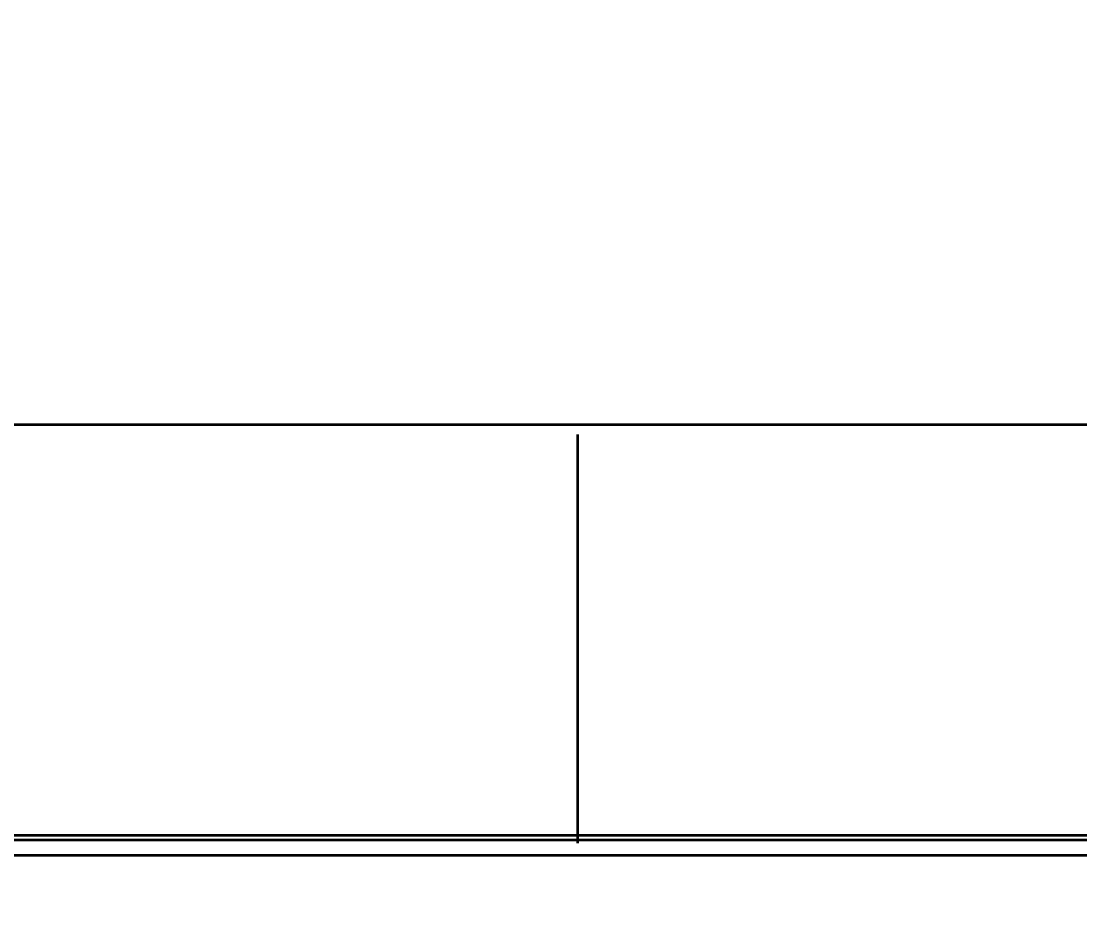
# Model space of a CAD drawing. Header units: centimetres. Extents: x -3207095 to 15275363, y -32656 to 4798027.
# Drawn here: x 697746 to 699182, y 4435593 to 4436820 of the extents above; entities that cross this region are included whole.
import ezdxf

# ---------------------------------------------------------------- set-up
doc = ezdxf.new("R2010")
doc.units = ezdxf.units.CM
doc.linetypes.add('DUZ', pattern=[500, 500])
doc.layers.get('0').update_dxf_attribs({"color": 1, "linetype": 'DUZ'})
doc.layers.add('DIM', color=1, linetype='DUZ')
doc.layers.add('DUVAR', color=7, linetype='Continuous', lineweight=35)
doc.styles.add('DIM', font='ROMANSTW.SHX', dxfattribs={"width": 0.7})
doc.dimstyles.new('1_100', dxfattribs={"dimtxt": 15, "dimasz": 6, "dimexe": 6, "dimexo": 0, "dimgap": 2, "dimtad": 0, "dimdec": 1, "dimzin": 11, "dimdsep": 46, "dimtxsty": 'DIM', "dimblk": 'ARCHTICK', "dimcen": 3, "dimdle": 1.25, "dimclrt": 2, "dimadec": 0, "dimazin": 0, "dimtfac": 1.25, "dimtdec": 1, "dimtix": 1, "dimtofl": 0, "dimtmove": 1, "dimatfit": 3, "dimldrblk": 'ARCHTICK', "dimfxl": 20, "dimfxlon": 1, "dimtolj": 1, "dimtzin": 0, "dimarcsym": 0})

# ---------------------------------------------------------------- blocks, each defined once
blk = doc.blocks.new('_ArchTick')
at = {"color": 0, "linetype": 'ByBlock', "const_width": 0.15}
blk.add_lwpolyline([(-0.5, -0.5), (0.5, 0.5)], dxfattribs=at)
blk = doc.blocks.new('*D4797')
at = {"layer": 'Defpoints', "color": 0, "linetype": 'Continuous', "lineweight": 5, "transparency": 16777216}
for p in [(699085.1, 4439902.4), (698905.1, 4439884.6), (699085.1, -32530.6)]:
    blk.add_point(p, dxfattribs=at)
at = {"layer": 'DIM', "color": 0, "linetype": 'Continuous', "lineweight": -2, "transparency": 16777216}
for p, q in [((698905.1, 4439884.6), (698905.1, 4439908.4)), ((699085.1, 4439882.4), (699085.1, 4439908.4)), ((698903.8, 4439902.4), (698980.6, 4439902.4)), ((699086.3, 4439902.4), (699009.6, 4439902.4))]:
    blk.add_line(p, q, dxfattribs=at)
at = {"layer": 'DIM', "color": 0, "linetype": 'Continuous', "lineweight": -2, "transparency": 16777216, "xscale": 6, "yscale": 6, "zscale": 6, "rotation": 180}
blk.add_blockref('_ArchTick', (698905.1, 4439902.4), dxfattribs=at)
at = {"layer": 'DIM', "color": 0, "linetype": 'Continuous', "lineweight": -2, "transparency": 16777216, "xscale": 6, "yscale": 6, "zscale": 6}
blk.add_blockref('_ArchTick', (699085.1, 4439902.4), dxfattribs=at)
at = {"layer": 'DIM', "color": 2, "linetype": 'Continuous', "lineweight": 5, "transparency": 16777216, "insert": (698995.1, 4439902.4), "char_height": 15, "attachment_point": 5, "style": 'DIM'}
blk.add_mtext('\\A1;180', dxfattribs=at)

msp = doc.modelspace()

# ---------------------------------------------------------------- linework, layer by layer
at = {"layer": 'DUVAR'}
for p, q in [((703481.99, 4436271.63), (696336.59, 4436271.63)), ((698500.32, 4436258.48), (698500.32, 4435703.99))]:
    msp.add_line(p, q, dxfattribs=at)
for points in [[(696309.29, 4440487.1), (703509.29, 4440487.1), (703509.29, 4435687.1), (696309.29, 4435687.1)], [(696330.29, 4440466.1), (703488.29, 4440466.1), (703488.29, 4435708.1), (696330.29, 4435708.1)], [(696336.59, 4440459.8), (703481.99, 4440459.8), (703481.99, 4435714.4), (696336.59, 4435714.4)]]:
    msp.add_lwpolyline(points, close=True, dxfattribs=at)

# ---------------------------------------------------------------- dimensions: what is measured, and where the dimension line sits
at = {"layer": 'DIM', "linetype": 'Continuous', "lineweight": 5}
dim = msp.add_linear_dim(base=(699085.1, 4439902.39), p1=(698905.1, 4439884.58), p2=(699085.1, -32530.57), dimstyle='1_100', dxfattribs=at)
dim.commit()
dim.dimension.update_dxf_attribs({"geometry": '*D4797', "text_midpoint": (698995.1, 4439902.39)})

doc.saveas('drawing.dxf')
